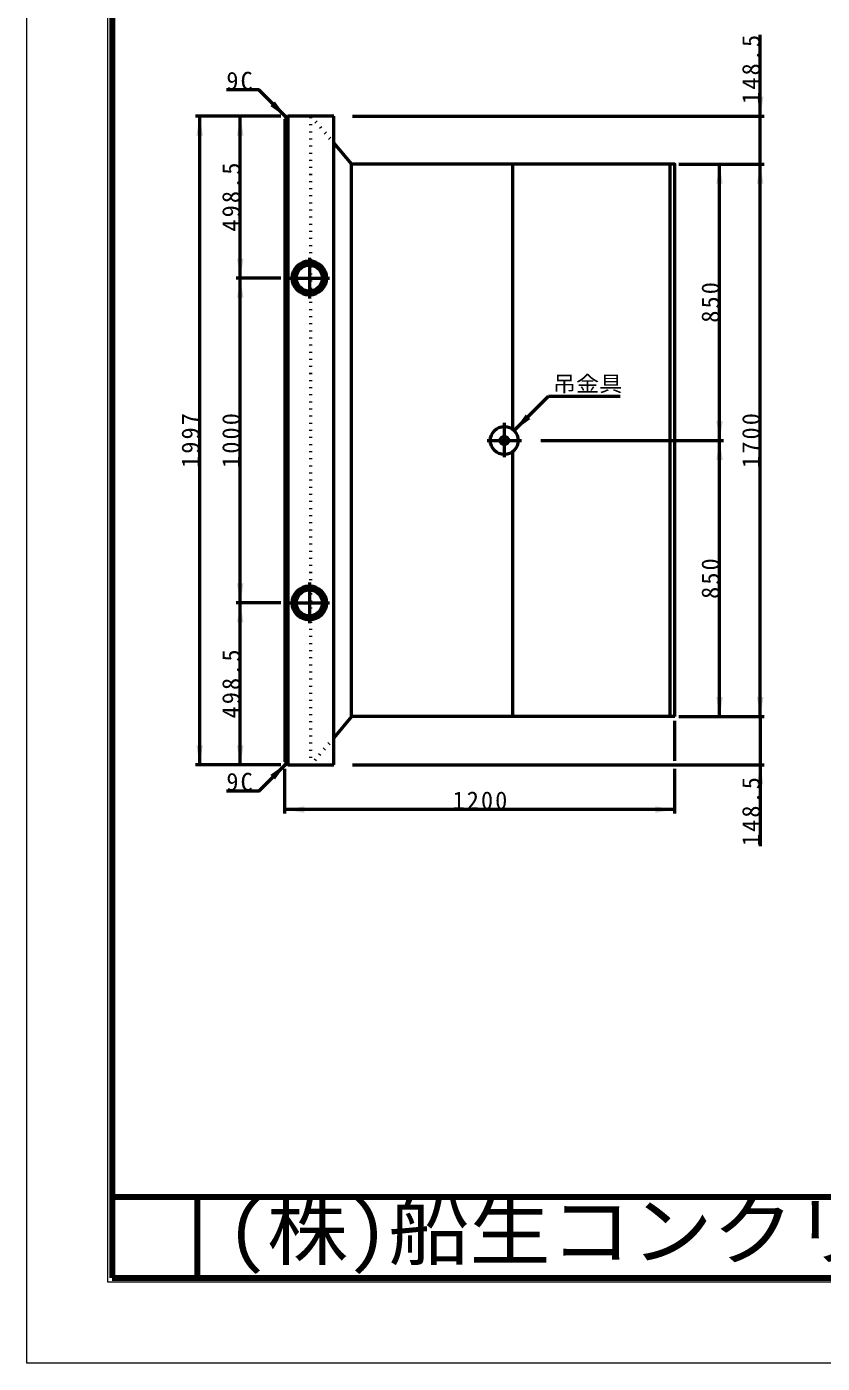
# Model space of a CAD drawing. Units: millimetres, scale not verified, with parts at other scales. Extents: x -2102 to 2102, y -1485 to 1485.
# Drawn here: x -2102 to -1123, y -1485 to 160 of the extents above; entities that cross this region are included whole.
import ezdxf
from ezdxf.enums import TextEntityAlignment as Align

# ---------------------------------------------------------------- set-up
doc = ezdxf.new("R2010")
doc.units = ezdxf.units.MM
doc.header["$LTSCALE"] = 5
doc.linetypes.add('DOTTED', pattern=[1.75, 0.25, -1.5])
doc.linetypes.add('LONG_DASHED_DOTTED', pattern=[15.25, 12, -1.5, 0.25, -1.5])
doc.layers.add('0-0_V-nasSTD', color=7, linetype='Continuous', lineweight=50)
doc.layers.add('0-1_0', color=7, linetype='Continuous', lineweight=100)
doc.styles.add('ＭＳ ゴシック', font='')
doc.styles.get('ＭＳ ゴシック').set_extended_font_data('MS Gothic')

msp = doc.modelspace()

# ---------------------------------------------------------------- linework, layer by layer
at = {"layer": '0-0_V-nasSTD', "lineweight": 100}
for p, q in [((-1997.5, 1380), (-1997.5, -1380)), ((-1997.5, -1380), (1997.5, -1380))]:
    msp.add_line(p, q, dxfattribs=at)
at = {"layer": '0-0_V-nasSTD'}
for p, q in [((-1199.628, 50.468), (-1199.628, 150.468)), ((-1789.628, 50.468), (-1894.628, 50.468)), ((-1889.628, 50.468), (-1889.628, -748.332)), ((-1839.628, -148.932), (-1839.628, 50.468)), ((-1781.028, 50.468), (-1784.628, 46.868)), ((-1781.028, 50.468), (-1781.028, -748.332)), ((-1724.628, 50.468), (-1781.028, 50.468)), ((-1724.628, -748.332), (-1724.628, 50.468)), ((-1701.628, 50.468), (-1194.628, 50.468)), ((-1199.628, -8.932), (-1199.628, 50.468)), ((-1784.628, 46.868), (-1784.628, -744.732)), ((-1724.628, 17.247), (-1702.564, -8.932)), ((-1504.628, -8.932), (-1504.628, -334.937)), ((-1310.628, -688.932), (-1310.628, -8.932)), ((-1299.628, -8.932), (-1194.628, -8.932)), ((-1249.628, -348.932), (-1249.628, -8.932)), ((-1199.628, -688.932), (-1199.628, -8.932)), ((-1789.628, -148.932), (-1844.628, -148.932)), ((-1839.628, -548.932), (-1839.628, -148.932)), ((-1502.466, -336.769), (-1460.04, -294.343)), ((-1460.04, -294.343), (-1372.04, -294.343)), ((-1469.628, -348.932), (-1244.628, -348.932)), ((-1249.628, -688.932), (-1249.628, -348.932)), ((-1504.628, -362.926), (-1504.628, -688.932)), ((-1789.628, -548.932), (-1844.628, -548.932)), ((-1839.628, -748.332), (-1839.628, -548.932)), ((-1702.564, -688.932), (-1724.628, -715.111)), ((-1299.628, -688.932), (-1194.628, -688.932)), ((-1199.628, -688.932), (-1199.628, -748.332)), ((-1304.628, -743.332), (-1304.628, -693.932)), ((-1789.628, -748.332), (-1894.628, -748.332)), ((-1784.628, -744.732), (-1781.028, -748.332)), ((-1784.628, -808.332), (-1784.628, -753.332)), ((-1781.028, -748.332), (-1724.628, -748.332)), ((-1701.628, -748.332), (-1194.628, -748.332)), ((-1304.628, -808.332), (-1304.628, -753.332)), ((-1199.628, -748.332), (-1199.628, -848.332)), ((-1304.628, -803.332), (-1784.628, -803.332))]:
    msp.add_line(p, q, dxfattribs=at)
at = {"layer": '0-0_V-nasSTD', "linetype": 'DOTTED'}
for p, q in [((-1752.628, 50.468), (-1724.628, 17.247)), ((-1752.628, -748.332), (-1752.628, 50.468)), ((-1724.628, -715.111), (-1752.628, -748.332))]:
    msp.add_line(p, q, dxfattribs=at)
at = {"layer": '0-0_V-nasSTD', "linetype": 'LONG_DASHED_DOTTED'}
for p, q in [((-1754.628, -123.932), (-1754.628, -173.932)), ((-1779.628, -148.932), (-1729.628, -148.932)), ((-1514.628, -327.132), (-1514.628, -369.532)), ((-1535.828, -348.932), (-1493.428, -348.932)), ((-1754.628, -523.932), (-1754.628, -573.932)), ((-1779.628, -548.932), (-1729.628, -548.932))]:
    msp.add_line(p, q, dxfattribs=at)
at = {"layer": '0-0_V-nasSTD', "lineweight": 18}
for points in [[(-2102.5, -1485), (-2102.5, 1485), (2102.5, 1485), (2102.5, -1485)], [(-2002.5, -1385), (-2002.5, 1385), (2002.5, 1385), (2002.5, -1385)]]:
    msp.add_lwpolyline(points, close=True, dxfattribs=at)
at = {"layer": '0-0_V-nasSTD'}
for points in [[(-1782.828, 48.668), (-1816.769, 82.609), (-1856.769, 82.609)], [(-1304.628, -688.932), (-1304.628, -8.932), (-1702.564, -8.932)], [(-1304.628, -688.932), (-1702.564, -688.932), (-1702.564, -8.932)], [(-1782.828, -746.532), (-1816.769, -780.473), (-1856.769, -780.473)]]:
    msp.add_lwpolyline(points, dxfattribs=at)
for centre, radius in [((-1754.628, -148.932), 21), ((-1754.628, -148.932), 18), ((-1754.628, -148.932), 16), ((-1514.628, -348.932), 17.2), ((-1514.628, -348.932), 5), ((-1754.628, -548.932), 21), ((-1754.628, -548.932), 18), ((-1754.628, -548.932), 16)]:
    msp.add_circle(centre, radius, dxfattribs=at)
for points in [[(-1799.799, 65.639), (-1796.97, 68.467), (-1782.828, 48.668)], [(-1203.628, 74.468), (-1199.628, 50.468), (-1199.628, 74.468)], [(-1199.628, 50.468), (-1199.628, 74.468), (-1195.628, 74.468)], [(-1893.628, 26.468), (-1889.628, 26.468), (-1889.628, 50.468)], [(-1889.628, 26.468), (-1889.628, 50.468), (-1885.628, 26.468)], [(-1843.628, 26.468), (-1839.628, 26.468), (-1839.628, 50.468)], [(-1839.628, 26.468), (-1839.628, 50.468), (-1835.628, 26.468)], [(-1802.627, 62.81), (-1799.799, 65.639), (-1782.828, 48.668)], [(-1253.628, -32.932), (-1249.628, -32.932), (-1249.628, -8.932)], [(-1249.628, -32.932), (-1249.628, -8.932), (-1245.628, -32.932)], [(-1203.628, -32.932), (-1199.628, -32.932), (-1199.628, -8.932)], [(-1199.628, -32.932), (-1199.628, -8.932), (-1195.628, -32.932)], [(-1843.628, -124.932), (-1839.628, -148.932), (-1839.628, -124.932)], [(-1839.628, -148.932), (-1839.628, -124.932), (-1835.628, -124.932)], [(-1843.628, -172.932), (-1839.628, -172.932), (-1839.628, -148.932)], [(-1839.628, -172.932), (-1839.628, -148.932), (-1835.628, -172.932)], [(-1502.466, -336.769), (-1488.324, -316.97), (-1485.495, -319.799)], [(-1502.466, -336.769), (-1485.495, -319.799), (-1482.667, -322.627)], [(-1253.628, -324.932), (-1249.628, -348.932), (-1249.628, -324.932)], [(-1249.628, -348.932), (-1249.628, -324.932), (-1245.628, -324.932)], [(-1253.628, -372.932), (-1249.628, -372.932), (-1249.628, -348.932)], [(-1249.628, -372.932), (-1249.628, -348.932), (-1245.628, -372.932)], [(-1843.628, -524.932), (-1839.628, -548.932), (-1839.628, -524.932)], [(-1839.628, -548.932), (-1839.628, -524.932), (-1835.628, -524.932)], [(-1843.628, -572.932), (-1839.628, -572.932), (-1839.628, -548.932)], [(-1839.628, -572.932), (-1839.628, -548.932), (-1835.628, -572.932)], [(-1253.628, -664.932), (-1249.628, -688.932), (-1249.628, -664.932)], [(-1249.628, -688.932), (-1249.628, -664.932), (-1245.628, -664.932)], [(-1203.628, -664.932), (-1199.628, -688.932), (-1199.628, -664.932)], [(-1199.628, -688.932), (-1199.628, -664.932), (-1195.628, -664.932)], [(-1893.628, -724.332), (-1889.628, -748.332), (-1889.628, -724.332)], [(-1889.628, -748.332), (-1889.628, -724.332), (-1885.628, -724.332)], [(-1843.628, -724.332), (-1839.628, -748.332), (-1839.628, -724.332)], [(-1839.628, -748.332), (-1839.628, -724.332), (-1835.628, -724.332)], [(-1802.627, -760.674), (-1799.799, -763.502), (-1782.828, -746.532)], [(-1799.799, -763.502), (-1796.97, -766.331), (-1782.828, -746.532)], [(-1203.628, -772.332), (-1199.628, -772.332), (-1199.628, -748.332)], [(-1199.628, -772.332), (-1199.628, -748.332), (-1195.628, -772.332)], [(-1784.628, -803.332), (-1760.628, -803.332), (-1760.628, -799.332)], [(-1784.628, -803.332), (-1760.628, -807.332), (-1760.628, -803.332)], [(-1328.628, -803.332), (-1328.628, -799.332), (-1304.628, -803.332)], [(-1328.628, -807.332), (-1328.628, -803.332), (-1304.628, -803.332)]]:
    msp.add_solid(points, dxfattribs=at)
at = {"layer": '0-1_0'}
for p, q in [((-1997.5, -1280), (1997.5, -1280)), ((-1892.5, -1280), (-1892.5, -1380))]:
    msp.add_line(p, q, dxfattribs=at)

# ---------------------------------------------------------------- texts
at = {"layer": '0-0_V-nasSTD', "style": 'ＭＳ ゴシック'}
for s, height, width, p in [('吊金具', 19.06, 1.1, (-1455.04, -294.343)), ('(株)船生コンクリート工業', 69.65, 1.05, (-1856.5, -1377.45))]:
    msp.add_text(s, height=height, dxfattribs=dict(at, width=width)).set_placement(p, align=Align.BOTTOM_LEFT)
at = {"layer": '0-0_V-nasSTD', "char_height": 21.99, "attachment_point": 7, "rotation": 90, "style": 'ＭＳ ゴシック'}
for s, insert in [('\\T1.17;148.5', (-1199.628, 65.468)), ('\\T1.17;498.5', (-1839.628, -91.732)), ('\\T1.17;850', (-1249.628, -203.932)), ('\\T1.17;1997', (-1889.628, -382.682)), ('\\T1.17;1000', (-1839.628, -382.682)), ('\\T1.17;1700', (-1199.628, -382.682)), ('\\T1.17;850', (-1249.628, -543.932)), ('\\T1.17;498.5', (-1839.628, -691.132)), ('\\T1.17;148.5', (-1199.628, -848.332))]:
    msp.add_mtext(s, dxfattribs=dict(at, insert=insert))
at = {"layer": '0-0_V-nasSTD', "char_height": 21.99, "attachment_point": 7, "style": 'ＭＳ ゴシック'}
for s, insert in [('\\T1.17;9C', (-1856.769, 82.609)), ('\\T1.17;9C', (-1856.769, -780.473)), ('\\T1.17;1200', (-1578.378, -803.332))]:
    msp.add_mtext(s, dxfattribs=dict(at, insert=insert))

doc.saveas('drawing.dxf')
